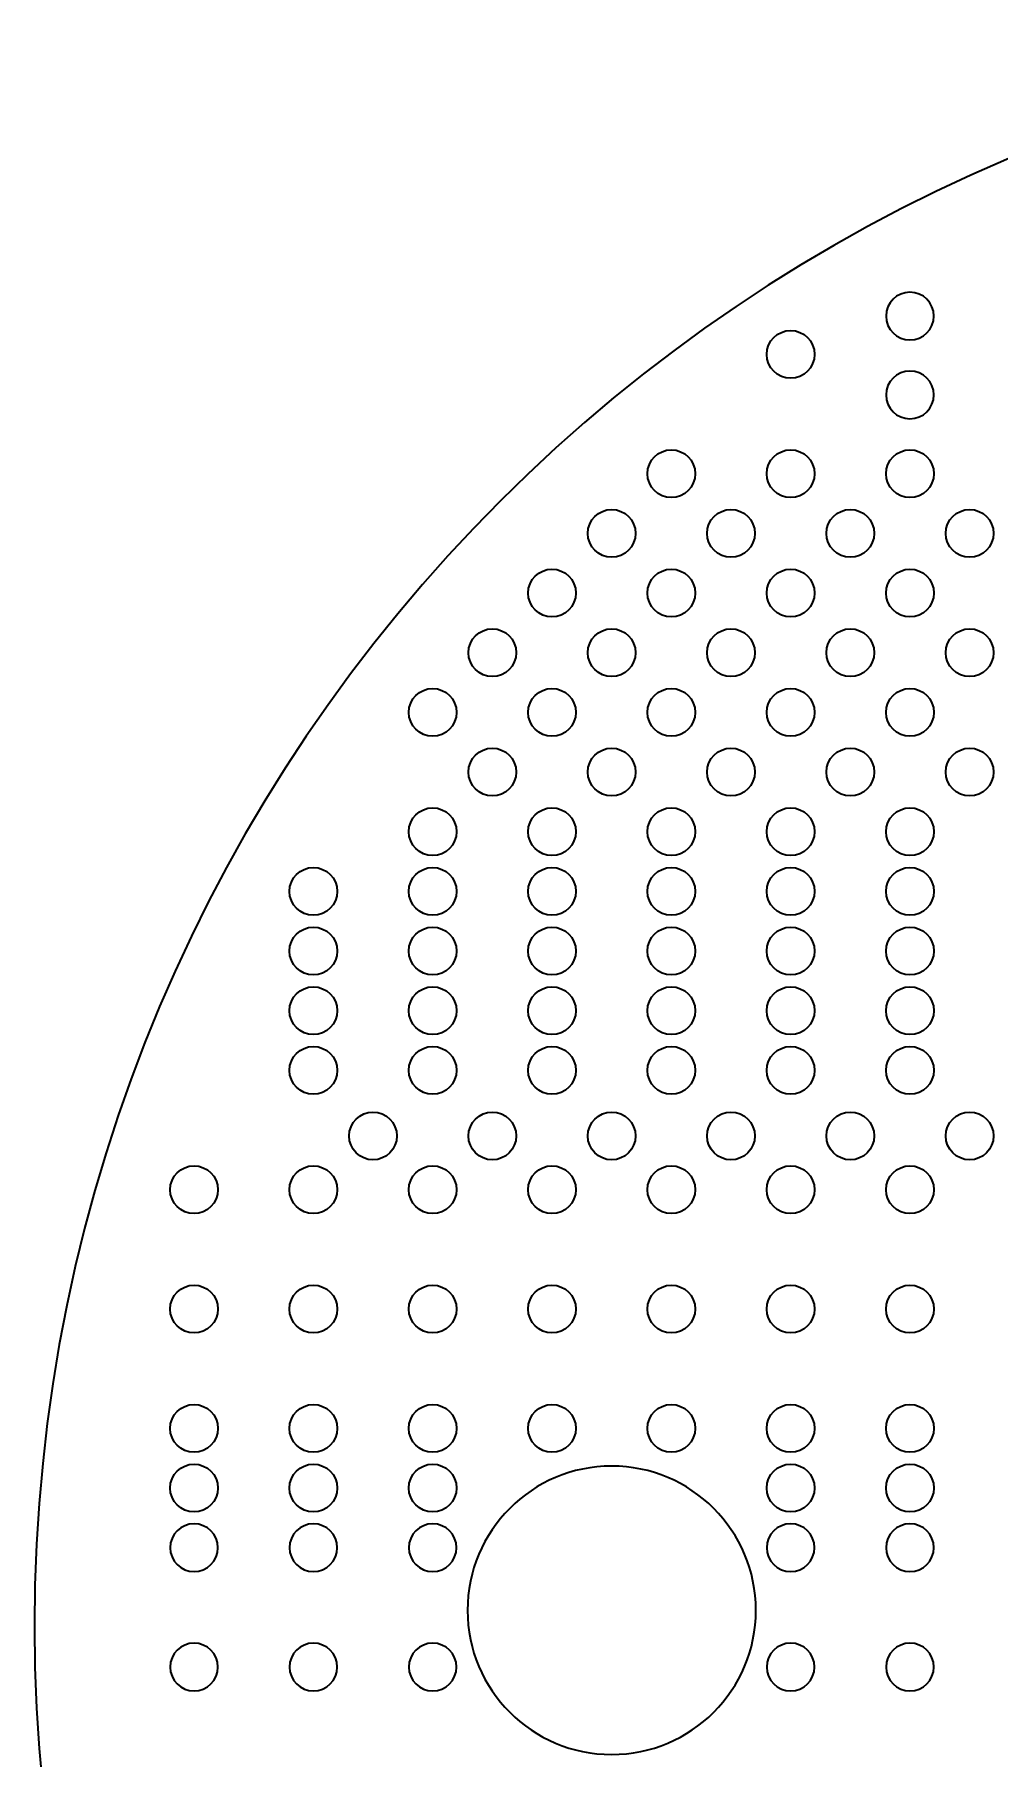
# Model space of a CAD drawing. Header units: millimetres. Extents: x 19 to 286, y -286 to -19.
# Drawn here: x 19.3 to 100.2, y -163.4 to -19 of the extents above; entities that cross this region are included whole.
import ezdxf

# ---------------------------------------------------------------- set-up
doc = ezdxf.new("R2010")
doc.units = ezdxf.units.MM
doc.header["$MEASUREMENT"] = 0
doc.layers.add('Layer 1', color=7, linetype='Continuous')

msp = doc.modelspace()

# ---------------------------------------------------------------- linework, layer by layer
at = {"layer": 'Layer 1', "color": 179, "lineweight": 35, "true_color": 0x231f20}
for points in [[(286.06, -152.35), (286.06, -226.01), (226.35, -285.72), (152.68, -285.72), (79.02, -285.72), (19.31, -226.01), (19.31, -152.35), (19.31, -78.69), (79.02, -18.98), (152.68, -18.98), (226.35, -18.98), (286.06, -78.69), (286.06, -152.35)], [(92.68, -44.57), (91.58, -44.57), (90.68, -43.68), (90.68, -42.57), (90.68, -41.47), (91.58, -40.57), (92.68, -40.57), (93.79, -40.57), (94.68, -41.47), (94.68, -42.57), (94.68, -43.68), (93.79, -44.57), (92.68, -44.57)], [(82.68, -43.78), (81.58, -43.78), (80.68, -44.67), (80.68, -45.78), (80.68, -46.88), (81.58, -47.78), (82.68, -47.78), (83.79, -47.78), (84.68, -46.88), (84.68, -45.78), (84.68, -44.67), (83.79, -43.78), (82.68, -43.78)], [(92.68, -51.18), (91.58, -51.18), (90.68, -50.28), (90.68, -49.18), (90.68, -48.07), (91.58, -47.18), (92.68, -47.18), (93.79, -47.18), (94.68, -48.07), (94.68, -49.18), (94.68, -50.28), (93.79, -51.18), (92.68, -51.18)], [(72.68, -53.78), (71.58, -53.78), (70.68, -54.67), (70.68, -55.78), (70.68, -56.88), (71.58, -57.78), (72.68, -57.78), (73.79, -57.78), (74.68, -56.88), (74.68, -55.78), (74.68, -54.67), (73.79, -53.78), (72.68, -53.78)], [(82.68, -53.78), (81.58, -53.78), (80.68, -54.67), (80.68, -55.78), (80.68, -56.88), (81.58, -57.78), (82.68, -57.78), (83.79, -57.78), (84.68, -56.88), (84.68, -55.78), (84.68, -54.67), (83.79, -53.78), (82.68, -53.78)], [(92.68, -53.78), (91.58, -53.78), (90.68, -54.67), (90.68, -55.78), (90.68, -56.88), (91.58, -57.78), (92.68, -57.78), (93.79, -57.78), (94.68, -56.88), (94.68, -55.78), (94.68, -54.67), (93.79, -53.78), (92.68, -53.78)], [(67.68, -58.78), (66.58, -58.78), (65.68, -59.67), (65.68, -60.78), (65.68, -61.88), (66.58, -62.78), (67.68, -62.78), (68.79, -62.78), (69.68, -61.88), (69.68, -60.78), (69.68, -59.67), (68.79, -58.78), (67.68, -58.78)], [(77.68, -58.78), (76.58, -58.78), (75.68, -59.67), (75.68, -60.78), (75.68, -61.88), (76.58, -62.78), (77.68, -62.78), (78.79, -62.78), (79.68, -61.88), (79.68, -60.78), (79.68, -59.67), (78.79, -58.78), (77.68, -58.78)], [(87.68, -58.78), (86.58, -58.78), (85.68, -59.67), (85.68, -60.78), (85.68, -61.88), (86.58, -62.78), (87.68, -62.78), (88.79, -62.78), (89.68, -61.88), (89.68, -60.78), (89.68, -59.67), (88.79, -58.78), (87.68, -58.78)], [(97.68, -58.78), (96.58, -58.78), (95.68, -59.67), (95.68, -60.78), (95.68, -61.88), (96.58, -62.78), (97.68, -62.78), (98.79, -62.78), (99.68, -61.88), (99.68, -60.78), (99.68, -59.67), (98.79, -58.78), (97.68, -58.78)], [(62.68, -63.78), (61.58, -63.78), (60.68, -64.67), (60.68, -65.78), (60.68, -66.88), (61.58, -67.78), (62.68, -67.78), (63.79, -67.78), (64.68, -66.88), (64.68, -65.78), (64.68, -64.67), (63.79, -63.78), (62.68, -63.78)], [(72.68, -63.78), (71.58, -63.78), (70.68, -64.67), (70.68, -65.78), (70.68, -66.88), (71.58, -67.78), (72.68, -67.78), (73.79, -67.78), (74.68, -66.88), (74.68, -65.78), (74.68, -64.67), (73.79, -63.78), (72.68, -63.78)], [(82.68, -63.78), (81.58, -63.78), (80.68, -64.67), (80.68, -65.78), (80.68, -66.88), (81.58, -67.78), (82.68, -67.78), (83.79, -67.78), (84.68, -66.88), (84.68, -65.78), (84.68, -64.67), (83.79, -63.78), (82.68, -63.78)], [(92.68, -63.78), (91.58, -63.78), (90.68, -64.67), (90.68, -65.78), (90.68, -66.88), (91.58, -67.78), (92.68, -67.78), (93.79, -67.78), (94.68, -66.88), (94.68, -65.78), (94.68, -64.67), (93.79, -63.78), (92.68, -63.78)], [(57.68, -68.78), (56.58, -68.78), (55.68, -69.67), (55.68, -70.78), (55.68, -71.88), (56.58, -72.78), (57.68, -72.78), (58.79, -72.78), (59.68, -71.88), (59.68, -70.78), (59.68, -69.67), (58.79, -68.78), (57.68, -68.78)], [(67.68, -68.78), (66.58, -68.78), (65.68, -69.67), (65.68, -70.78), (65.68, -71.88), (66.58, -72.78), (67.68, -72.78), (68.79, -72.78), (69.68, -71.88), (69.68, -70.78), (69.68, -69.67), (68.79, -68.78), (67.68, -68.78)], [(77.68, -68.78), (76.58, -68.78), (75.68, -69.67), (75.68, -70.78), (75.68, -71.88), (76.58, -72.78), (77.68, -72.78), (78.79, -72.78), (79.68, -71.88), (79.68, -70.78), (79.68, -69.67), (78.79, -68.78), (77.68, -68.78)], [(87.68, -68.78), (86.58, -68.78), (85.68, -69.67), (85.68, -70.78), (85.68, -71.88), (86.58, -72.78), (87.68, -72.78), (88.79, -72.78), (89.68, -71.88), (89.68, -70.78), (89.68, -69.67), (88.79, -68.78), (87.68, -68.78)], [(97.68, -68.78), (96.58, -68.78), (95.68, -69.67), (95.68, -70.78), (95.68, -71.88), (96.58, -72.78), (97.68, -72.78), (98.79, -72.78), (99.68, -71.88), (99.68, -70.78), (99.68, -69.67), (98.79, -68.78), (97.68, -68.78)], [(52.68, -73.78), (51.58, -73.78), (50.68, -74.67), (50.68, -75.78), (50.68, -76.88), (51.58, -77.78), (52.68, -77.78), (53.79, -77.78), (54.68, -76.88), (54.68, -75.78), (54.68, -74.67), (53.79, -73.78), (52.68, -73.78)], [(62.68, -73.78), (61.58, -73.78), (60.68, -74.67), (60.68, -75.78), (60.68, -76.88), (61.58, -77.78), (62.68, -77.78), (63.79, -77.78), (64.68, -76.88), (64.68, -75.78), (64.68, -74.67), (63.79, -73.78), (62.68, -73.78)], [(72.68, -73.78), (71.58, -73.78), (70.68, -74.67), (70.68, -75.78), (70.68, -76.88), (71.58, -77.78), (72.68, -77.78), (73.79, -77.78), (74.68, -76.88), (74.68, -75.78), (74.68, -74.67), (73.79, -73.78), (72.68, -73.78)], [(82.68, -73.78), (81.58, -73.78), (80.68, -74.67), (80.68, -75.78), (80.68, -76.88), (81.58, -77.78), (82.68, -77.78), (83.79, -77.78), (84.68, -76.88), (84.68, -75.78), (84.68, -74.67), (83.79, -73.78), (82.68, -73.78)], [(92.68, -73.78), (91.58, -73.78), (90.68, -74.67), (90.68, -75.78), (90.68, -76.88), (91.58, -77.78), (92.68, -77.78), (93.79, -77.78), (94.68, -76.88), (94.68, -75.78), (94.68, -74.67), (93.79, -73.78), (92.68, -73.78)], [(57.68, -78.78), (56.58, -78.78), (55.68, -79.67), (55.68, -80.78), (55.68, -81.88), (56.58, -82.78), (57.68, -82.78), (58.79, -82.78), (59.68, -81.88), (59.68, -80.78), (59.68, -79.67), (58.79, -78.78), (57.68, -78.78)], [(67.68, -78.78), (66.58, -78.78), (65.68, -79.67), (65.68, -80.78), (65.68, -81.88), (66.58, -82.78), (67.68, -82.78), (68.79, -82.78), (69.68, -81.88), (69.68, -80.78), (69.68, -79.67), (68.79, -78.78), (67.68, -78.78)], [(77.68, -78.78), (76.58, -78.78), (75.68, -79.67), (75.68, -80.78), (75.68, -81.88), (76.58, -82.78), (77.68, -82.78), (78.79, -82.78), (79.68, -81.88), (79.68, -80.78), (79.68, -79.67), (78.79, -78.78), (77.68, -78.78)], [(87.68, -78.78), (86.58, -78.78), (85.68, -79.67), (85.68, -80.78), (85.68, -81.88), (86.58, -82.78), (87.68, -82.78), (88.79, -82.78), (89.68, -81.88), (89.68, -80.78), (89.68, -79.67), (88.79, -78.78), (87.68, -78.78)], [(97.68, -78.78), (96.58, -78.78), (95.68, -79.67), (95.68, -80.78), (95.68, -81.88), (96.58, -82.78), (97.68, -82.78), (98.79, -82.78), (99.68, -81.88), (99.68, -80.78), (99.68, -79.67), (98.79, -78.78), (97.68, -78.78)], [(52.68, -83.78), (51.58, -83.78), (50.68, -84.67), (50.68, -85.78), (50.68, -86.88), (51.58, -87.78), (52.68, -87.78), (53.79, -87.78), (54.68, -86.88), (54.68, -85.78), (54.68, -84.67), (53.79, -83.78), (52.68, -83.78)], [(62.68, -83.78), (61.58, -83.78), (60.68, -84.67), (60.68, -85.78), (60.68, -86.88), (61.58, -87.78), (62.68, -87.78), (63.79, -87.78), (64.68, -86.88), (64.68, -85.78), (64.68, -84.67), (63.79, -83.78), (62.68, -83.78)], [(72.68, -83.78), (71.58, -83.78), (70.68, -84.67), (70.68, -85.78), (70.68, -86.88), (71.58, -87.78), (72.68, -87.78), (73.79, -87.78), (74.68, -86.88), (74.68, -85.78), (74.68, -84.67), (73.79, -83.78), (72.68, -83.78)], [(82.68, -83.78), (81.58, -83.78), (80.68, -84.67), (80.68, -85.78), (80.68, -86.88), (81.58, -87.78), (82.68, -87.78), (83.79, -87.78), (84.68, -86.88), (84.68, -85.78), (84.68, -84.67), (83.79, -83.78), (82.68, -83.78)], [(92.68, -83.78), (91.58, -83.78), (90.68, -84.67), (90.68, -85.78), (90.68, -86.88), (91.58, -87.78), (92.68, -87.78), (93.79, -87.78), (94.68, -86.88), (94.68, -85.78), (94.68, -84.67), (93.79, -83.78), (92.68, -83.78)], [(42.68, -88.78), (41.58, -88.78), (40.68, -89.67), (40.68, -90.78), (40.68, -91.88), (41.58, -92.78), (42.68, -92.78), (43.79, -92.78), (44.68, -91.88), (44.68, -90.78), (44.68, -89.67), (43.79, -88.78), (42.68, -88.78)], [(52.68, -88.78), (51.58, -88.78), (50.68, -89.67), (50.68, -90.78), (50.68, -91.88), (51.58, -92.78), (52.68, -92.78), (53.79, -92.78), (54.68, -91.88), (54.68, -90.78), (54.68, -89.67), (53.79, -88.78), (52.68, -88.78)], [(62.68, -88.78), (61.58, -88.78), (60.68, -89.67), (60.68, -90.78), (60.68, -91.88), (61.58, -92.78), (62.68, -92.78), (63.79, -92.78), (64.68, -91.88), (64.68, -90.78), (64.68, -89.67), (63.79, -88.78), (62.68, -88.78)], [(72.68, -88.78), (71.58, -88.78), (70.68, -89.67), (70.68, -90.78), (70.68, -91.88), (71.58, -92.78), (72.68, -92.78), (73.79, -92.78), (74.68, -91.88), (74.68, -90.78), (74.68, -89.67), (73.79, -88.78), (72.68, -88.78)], [(82.68, -88.78), (81.58, -88.78), (80.68, -89.67), (80.68, -90.78), (80.68, -91.88), (81.58, -92.78), (82.68, -92.78), (83.79, -92.78), (84.68, -91.88), (84.68, -90.78), (84.68, -89.67), (83.79, -88.78), (82.68, -88.78)], [(92.68, -88.78), (91.58, -88.78), (90.68, -89.67), (90.68, -90.78), (90.68, -91.88), (91.58, -92.78), (92.68, -92.78), (93.79, -92.78), (94.68, -91.88), (94.68, -90.78), (94.68, -89.67), (93.79, -88.78), (92.68, -88.78)], [(42.68, -93.78), (41.58, -93.78), (40.68, -94.67), (40.68, -95.78), (40.68, -96.88), (41.58, -97.78), (42.68, -97.78), (43.79, -97.78), (44.68, -96.88), (44.68, -95.78), (44.68, -94.67), (43.79, -93.78), (42.68, -93.78)], [(52.68, -93.78), (51.58, -93.78), (50.68, -94.67), (50.68, -95.78), (50.68, -96.88), (51.58, -97.78), (52.68, -97.78), (53.79, -97.78), (54.68, -96.88), (54.68, -95.78), (54.68, -94.67), (53.79, -93.78), (52.68, -93.78)], [(62.68, -93.78), (61.58, -93.78), (60.68, -94.67), (60.68, -95.78), (60.68, -96.88), (61.58, -97.78), (62.68, -97.78), (63.79, -97.78), (64.68, -96.88), (64.68, -95.78), (64.68, -94.67), (63.79, -93.78), (62.68, -93.78)], [(72.68, -93.78), (71.58, -93.78), (70.68, -94.67), (70.68, -95.78), (70.68, -96.88), (71.58, -97.78), (72.68, -97.78), (73.79, -97.78), (74.68, -96.88), (74.68, -95.78), (74.68, -94.67), (73.79, -93.78), (72.68, -93.78)], [(82.68, -93.78), (81.58, -93.78), (80.68, -94.67), (80.68, -95.78), (80.68, -96.88), (81.58, -97.78), (82.68, -97.78), (83.79, -97.78), (84.68, -96.88), (84.68, -95.78), (84.68, -94.67), (83.79, -93.78), (82.68, -93.78)], [(92.68, -93.78), (91.58, -93.78), (90.68, -94.67), (90.68, -95.78), (90.68, -96.88), (91.58, -97.78), (92.68, -97.78), (93.79, -97.78), (94.68, -96.88), (94.68, -95.78), (94.68, -94.67), (93.79, -93.78), (92.68, -93.78)], [(42.68, -98.78), (41.58, -98.78), (40.68, -99.67), (40.68, -100.78), (40.68, -101.88), (41.58, -102.78), (42.68, -102.78), (43.79, -102.78), (44.68, -101.88), (44.68, -100.78), (44.68, -99.67), (43.79, -98.78), (42.68, -98.78)], [(52.68, -98.78), (51.58, -98.78), (50.68, -99.67), (50.68, -100.78), (50.68, -101.88), (51.58, -102.78), (52.68, -102.78), (53.79, -102.78), (54.68, -101.88), (54.68, -100.78), (54.68, -99.67), (53.79, -98.78), (52.68, -98.78)], [(62.68, -98.78), (61.58, -98.78), (60.68, -99.67), (60.68, -100.78), (60.68, -101.88), (61.58, -102.78), (62.68, -102.78), (63.79, -102.78), (64.68, -101.88), (64.68, -100.78), (64.68, -99.67), (63.79, -98.78), (62.68, -98.78)], [(72.68, -98.78), (71.58, -98.78), (70.68, -99.67), (70.68, -100.78), (70.68, -101.88), (71.58, -102.78), (72.68, -102.78), (73.79, -102.78), (74.68, -101.88), (74.68, -100.78), (74.68, -99.67), (73.79, -98.78), (72.68, -98.78)], [(82.68, -98.78), (81.58, -98.78), (80.68, -99.67), (80.68, -100.78), (80.68, -101.88), (81.58, -102.78), (82.68, -102.78), (83.79, -102.78), (84.68, -101.88), (84.68, -100.78), (84.68, -99.67), (83.79, -98.78), (82.68, -98.78)], [(92.68, -98.78), (91.58, -98.78), (90.68, -99.67), (90.68, -100.78), (90.68, -101.88), (91.58, -102.78), (92.68, -102.78), (93.79, -102.78), (94.68, -101.88), (94.68, -100.78), (94.68, -99.67), (93.79, -98.78), (92.68, -98.78)], [(42.68, -103.78), (41.58, -103.78), (40.68, -104.67), (40.68, -105.78), (40.68, -106.88), (41.58, -107.78), (42.68, -107.78), (43.79, -107.78), (44.68, -106.88), (44.68, -105.78), (44.68, -104.67), (43.79, -103.78), (42.68, -103.78)], [(52.68, -103.78), (51.58, -103.78), (50.68, -104.67), (50.68, -105.78), (50.68, -106.88), (51.58, -107.78), (52.68, -107.78), (53.79, -107.78), (54.68, -106.88), (54.68, -105.78), (54.68, -104.67), (53.79, -103.78), (52.68, -103.78)], [(62.68, -103.78), (61.58, -103.78), (60.68, -104.67), (60.68, -105.78), (60.68, -106.88), (61.58, -107.78), (62.68, -107.78), (63.79, -107.78), (64.68, -106.88), (64.68, -105.78), (64.68, -104.67), (63.79, -103.78), (62.68, -103.78)], [(72.68, -103.78), (71.58, -103.78), (70.68, -104.67), (70.68, -105.78), (70.68, -106.88), (71.58, -107.78), (72.68, -107.78), (73.79, -107.78), (74.68, -106.88), (74.68, -105.78), (74.68, -104.67), (73.79, -103.78), (72.68, -103.78)], [(82.68, -103.78), (81.58, -103.78), (80.68, -104.67), (80.68, -105.78), (80.68, -106.88), (81.58, -107.78), (82.68, -107.78), (83.79, -107.78), (84.68, -106.88), (84.68, -105.78), (84.68, -104.67), (83.79, -103.78), (82.68, -103.78)], [(92.68, -103.78), (91.58, -103.78), (90.68, -104.67), (90.68, -105.78), (90.68, -106.88), (91.58, -107.78), (92.68, -107.78), (93.79, -107.78), (94.68, -106.88), (94.68, -105.78), (94.68, -104.67), (93.79, -103.78), (92.68, -103.78)], [(47.68, -109.28), (46.58, -109.28), (45.68, -110.17), (45.68, -111.28), (45.68, -112.38), (46.58, -113.28), (47.68, -113.28), (48.79, -113.28), (49.68, -112.38), (49.68, -111.28), (49.68, -110.17), (48.79, -109.28), (47.68, -109.28)], [(57.68, -109.28), (56.58, -109.28), (55.68, -110.17), (55.68, -111.28), (55.68, -112.38), (56.58, -113.28), (57.68, -113.28), (58.79, -113.28), (59.68, -112.38), (59.68, -111.28), (59.68, -110.17), (58.79, -109.28), (57.68, -109.28)], [(67.68, -109.28), (66.58, -109.28), (65.68, -110.17), (65.68, -111.28), (65.68, -112.38), (66.58, -113.28), (67.68, -113.28), (68.79, -113.28), (69.68, -112.38), (69.68, -111.28), (69.68, -110.17), (68.79, -109.28), (67.68, -109.28)], [(77.68, -109.28), (76.58, -109.28), (75.68, -110.17), (75.68, -111.28), (75.68, -112.38), (76.58, -113.28), (77.68, -113.28), (78.79, -113.28), (79.68, -112.38), (79.68, -111.28), (79.68, -110.17), (78.79, -109.28), (77.68, -109.28)], [(87.68, -109.28), (86.58, -109.28), (85.68, -110.17), (85.68, -111.28), (85.68, -112.38), (86.58, -113.28), (87.68, -113.28), (88.79, -113.28), (89.68, -112.38), (89.68, -111.28), (89.68, -110.17), (88.79, -109.28), (87.68, -109.28)], [(97.68, -109.28), (96.58, -109.28), (95.68, -110.17), (95.68, -111.28), (95.68, -112.38), (96.58, -113.28), (97.68, -113.28), (98.79, -113.28), (99.68, -112.38), (99.68, -111.28), (99.68, -110.17), (98.79, -109.28), (97.68, -109.28)], [(32.68, -113.78), (31.58, -113.78), (30.68, -114.67), (30.68, -115.78), (30.68, -116.88), (31.58, -117.78), (32.68, -117.78), (33.79, -117.78), (34.68, -116.88), (34.68, -115.78), (34.68, -114.67), (33.79, -113.78), (32.68, -113.78)], [(42.68, -113.78), (41.58, -113.78), (40.68, -114.67), (40.68, -115.78), (40.68, -116.88), (41.58, -117.78), (42.68, -117.78), (43.79, -117.78), (44.68, -116.88), (44.68, -115.78), (44.68, -114.67), (43.79, -113.78), (42.68, -113.78)], [(52.68, -113.78), (51.58, -113.78), (50.68, -114.67), (50.68, -115.78), (50.68, -116.88), (51.58, -117.78), (52.68, -117.78), (53.79, -117.78), (54.68, -116.88), (54.68, -115.78), (54.68, -114.67), (53.79, -113.78), (52.68, -113.78)], [(62.68, -113.78), (61.58, -113.78), (60.68, -114.67), (60.68, -115.78), (60.68, -116.88), (61.58, -117.78), (62.68, -117.78), (63.79, -117.78), (64.68, -116.88), (64.68, -115.78), (64.68, -114.67), (63.79, -113.78), (62.68, -113.78)], [(72.68, -113.78), (71.58, -113.78), (70.68, -114.67), (70.68, -115.78), (70.68, -116.88), (71.58, -117.78), (72.68, -117.78), (73.79, -117.78), (74.68, -116.88), (74.68, -115.78), (74.68, -114.67), (73.79, -113.78), (72.68, -113.78)], [(82.68, -113.78), (81.58, -113.78), (80.68, -114.67), (80.68, -115.78), (80.68, -116.88), (81.58, -117.78), (82.68, -117.78), (83.79, -117.78), (84.68, -116.88), (84.68, -115.78), (84.68, -114.67), (83.79, -113.78), (82.68, -113.78)], [(92.68, -113.78), (91.58, -113.78), (90.68, -114.67), (90.68, -115.78), (90.68, -116.88), (91.58, -117.78), (92.68, -117.78), (93.79, -117.78), (94.68, -116.88), (94.68, -115.78), (94.68, -114.67), (93.79, -113.78), (92.68, -113.78)], [(32.68, -123.78), (31.58, -123.78), (30.68, -124.67), (30.68, -125.78), (30.68, -126.88), (31.58, -127.78), (32.68, -127.78), (33.79, -127.78), (34.68, -126.88), (34.68, -125.78), (34.68, -124.67), (33.79, -123.78), (32.68, -123.78)], [(42.68, -123.78), (41.58, -123.78), (40.68, -124.67), (40.68, -125.78), (40.68, -126.88), (41.58, -127.78), (42.68, -127.78), (43.79, -127.78), (44.68, -126.88), (44.68, -125.78), (44.68, -124.67), (43.79, -123.78), (42.68, -123.78)], [(52.68, -123.78), (51.58, -123.78), (50.68, -124.67), (50.68, -125.78), (50.68, -126.88), (51.58, -127.78), (52.68, -127.78), (53.79, -127.78), (54.68, -126.88), (54.68, -125.78), (54.68, -124.67), (53.79, -123.78), (52.68, -123.78)], [(62.68, -123.78), (61.58, -123.78), (60.68, -124.67), (60.68, -125.78), (60.68, -126.88), (61.58, -127.78), (62.68, -127.78), (63.79, -127.78), (64.68, -126.88), (64.68, -125.78), (64.68, -124.67), (63.79, -123.78), (62.68, -123.78)], [(72.68, -123.78), (71.58, -123.78), (70.68, -124.67), (70.68, -125.78), (70.68, -126.88), (71.58, -127.78), (72.68, -127.78), (73.79, -127.78), (74.68, -126.88), (74.68, -125.78), (74.68, -124.67), (73.79, -123.78), (72.68, -123.78)], [(82.68, -123.78), (81.58, -123.78), (80.68, -124.67), (80.68, -125.78), (80.68, -126.88), (81.58, -127.78), (82.68, -127.78), (83.79, -127.78), (84.68, -126.88), (84.68, -125.78), (84.68, -124.67), (83.79, -123.78), (82.68, -123.78)], [(92.68, -123.78), (91.58, -123.78), (90.68, -124.67), (90.68, -125.78), (90.68, -126.88), (91.58, -127.78), (92.68, -127.78), (93.79, -127.78), (94.68, -126.88), (94.68, -125.78), (94.68, -124.67), (93.79, -123.78), (92.68, -123.78)], [(32.68, -133.78), (31.58, -133.78), (30.68, -134.67), (30.68, -135.78), (30.68, -136.88), (31.58, -137.78), (32.68, -137.78), (33.79, -137.78), (34.68, -136.88), (34.68, -135.78), (34.68, -134.67), (33.79, -133.78), (32.68, -133.78)], [(42.68, -133.78), (41.58, -133.78), (40.68, -134.67), (40.68, -135.78), (40.68, -136.88), (41.58, -137.78), (42.68, -137.78), (43.79, -137.78), (44.68, -136.88), (44.68, -135.78), (44.68, -134.67), (43.79, -133.78), (42.68, -133.78)], [(52.68, -133.78), (51.58, -133.78), (50.68, -134.67), (50.68, -135.78), (50.68, -136.88), (51.58, -137.78), (52.68, -137.78), (53.79, -137.78), (54.68, -136.88), (54.68, -135.78), (54.68, -134.67), (53.79, -133.78), (52.68, -133.78)], [(62.68, -133.78), (61.58, -133.78), (60.68, -134.67), (60.68, -135.78), (60.68, -136.88), (61.58, -137.78), (62.68, -137.78), (63.79, -137.78), (64.68, -136.88), (64.68, -135.78), (64.68, -134.67), (63.79, -133.78), (62.68, -133.78)], [(72.68, -133.78), (71.58, -133.78), (70.68, -134.67), (70.68, -135.78), (70.68, -136.88), (71.58, -137.78), (72.68, -137.78), (73.79, -137.78), (74.68, -136.88), (74.68, -135.78), (74.68, -134.67), (73.79, -133.78), (72.68, -133.78)], [(82.68, -133.78), (81.58, -133.78), (80.68, -134.67), (80.68, -135.78), (80.68, -136.88), (81.58, -137.78), (82.68, -137.78), (83.79, -137.78), (84.68, -136.88), (84.68, -135.78), (84.68, -134.67), (83.79, -133.78), (82.68, -133.78)], [(92.68, -133.78), (91.58, -133.78), (90.68, -134.67), (90.68, -135.78), (90.68, -136.88), (91.58, -137.78), (92.68, -137.78), (93.79, -137.78), (94.68, -136.88), (94.68, -135.78), (94.68, -134.67), (93.79, -133.78), (92.68, -133.78)], [(32.68, -138.78), (31.58, -138.78), (30.68, -139.67), (30.68, -140.78), (30.68, -141.88), (31.58, -142.78), (32.68, -142.78), (33.79, -142.78), (34.68, -141.88), (34.68, -140.78), (34.68, -139.67), (33.79, -138.78), (32.68, -138.78)], [(42.68, -138.78), (41.58, -138.78), (40.68, -139.67), (40.68, -140.78), (40.68, -141.88), (41.58, -142.78), (42.68, -142.78), (43.79, -142.78), (44.68, -141.88), (44.68, -140.78), (44.68, -139.67), (43.79, -138.78), (42.68, -138.78)], [(52.68, -138.78), (51.58, -138.78), (50.68, -139.67), (50.68, -140.78), (50.68, -141.88), (51.58, -142.78), (52.68, -142.78), (53.79, -142.78), (54.68, -141.88), (54.68, -140.78), (54.68, -139.67), (53.79, -138.78), (52.68, -138.78)], [(79.77, -151.03), (79.77, -157.7), (74.36, -163.11), (67.68, -163.11), (61.01, -163.11), (55.6, -157.7), (55.6, -151.03), (55.6, -144.36), (61.01, -138.94), (67.68, -138.94), (74.36, -138.94), (79.77, -144.36), (79.77, -151.03)], [(82.68, -138.78), (81.58, -138.78), (80.68, -139.67), (80.68, -140.78), (80.68, -141.88), (81.58, -142.78), (82.68, -142.78), (83.79, -142.78), (84.68, -141.88), (84.68, -140.78), (84.68, -139.67), (83.79, -138.78), (82.68, -138.78)], [(92.68, -138.78), (91.58, -138.78), (90.68, -139.67), (90.68, -140.78), (90.68, -141.88), (91.58, -142.78), (92.68, -142.78), (93.79, -142.78), (94.68, -141.88), (94.68, -140.78), (94.68, -139.67), (93.79, -138.78), (92.68, -138.78)], [(32.68, -147.78), (31.58, -147.78), (30.68, -146.88), (30.68, -145.78), (30.68, -144.67), (31.58, -143.78), (32.68, -143.78), (33.79, -143.78), (34.68, -144.67), (34.68, -145.78), (34.68, -146.88), (33.79, -147.78), (32.68, -147.78)], [(42.68, -147.78), (41.58, -147.78), (40.68, -146.88), (40.68, -145.78), (40.68, -144.67), (41.58, -143.78), (42.68, -143.78), (43.79, -143.78), (44.68, -144.67), (44.68, -145.78), (44.68, -146.88), (43.79, -147.78), (42.68, -147.78)], [(52.68, -147.78), (51.58, -147.78), (50.68, -146.88), (50.68, -145.78), (50.68, -144.67), (51.58, -143.78), (52.68, -143.78), (53.79, -143.78), (54.68, -144.67), (54.68, -145.78), (54.68, -146.88), (53.79, -147.78), (52.68, -147.78)], [(82.68, -147.78), (81.58, -147.78), (80.68, -146.88), (80.68, -145.78), (80.68, -144.67), (81.58, -143.78), (82.68, -143.78), (83.79, -143.78), (84.68, -144.67), (84.68, -145.78), (84.68, -146.88), (83.79, -147.78), (82.68, -147.78)], [(92.68, -147.78), (91.58, -147.78), (90.68, -146.88), (90.68, -145.78), (90.68, -144.67), (91.58, -143.78), (92.68, -143.78), (93.79, -143.78), (94.68, -144.67), (94.68, -145.78), (94.68, -146.88), (93.79, -147.78), (92.68, -147.78)], [(32.68, -157.78), (31.58, -157.78), (30.68, -156.88), (30.68, -155.78), (30.68, -154.67), (31.58, -153.78), (32.68, -153.78), (33.79, -153.78), (34.68, -154.67), (34.68, -155.78), (34.68, -156.88), (33.79, -157.78), (32.68, -157.78)], [(42.68, -157.78), (41.58, -157.78), (40.68, -156.88), (40.68, -155.78), (40.68, -154.67), (41.58, -153.78), (42.68, -153.78), (43.79, -153.78), (44.68, -154.67), (44.68, -155.78), (44.68, -156.88), (43.79, -157.78), (42.68, -157.78)], [(52.68, -157.78), (51.58, -157.78), (50.68, -156.88), (50.68, -155.78), (50.68, -154.67), (51.58, -153.78), (52.68, -153.78), (53.79, -153.78), (54.68, -154.67), (54.68, -155.78), (54.68, -156.88), (53.79, -157.78), (52.68, -157.78)], [(82.68, -157.78), (81.58, -157.78), (80.68, -156.88), (80.68, -155.78), (80.68, -154.67), (81.58, -153.78), (82.68, -153.78), (83.79, -153.78), (84.68, -154.67), (84.68, -155.78), (84.68, -156.88), (83.79, -157.78), (82.68, -157.78)], [(92.68, -157.78), (91.58, -157.78), (90.68, -156.88), (90.68, -155.78), (90.68, -154.67), (91.58, -153.78), (92.68, -153.78), (93.79, -153.78), (94.68, -154.67), (94.68, -155.78), (94.68, -156.88), (93.79, -157.78), (92.68, -157.78)]]:
    msp.add_open_spline(points, degree=3, knots=[0, 0, 0, 0, 1, 1, 1, 2, 2, 2, 3, 3, 3, 4, 4, 4, 4], dxfattribs=at)

doc.saveas('drawing.dxf')
